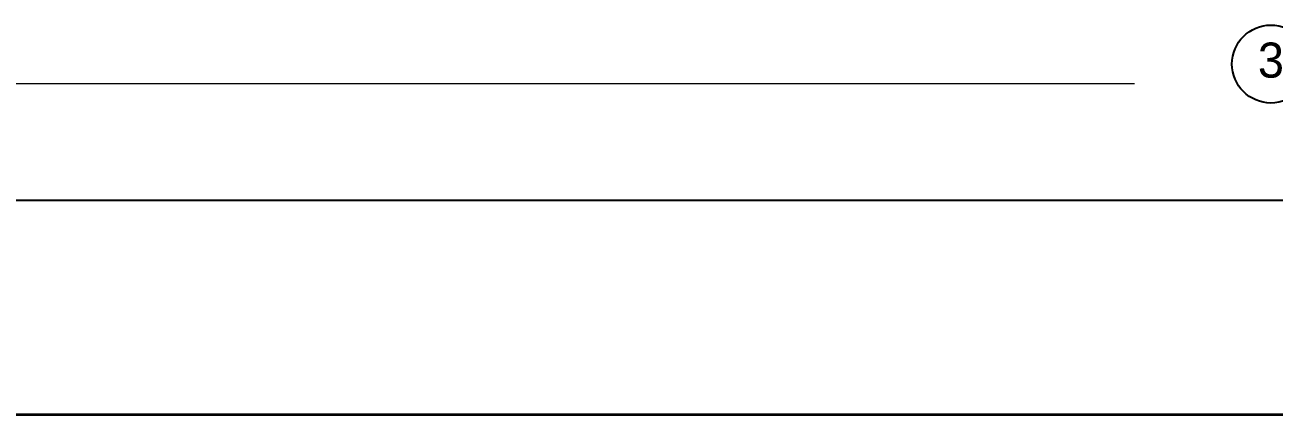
# Model space of a CAD drawing. Header units: millimetres. Extents: x 5 to 1315, y 5 to 292.
# Drawn here: x 1060 to 1124.2, y 5 to 25 of the extents above; entities that cross this region are included whole.
import ezdxf
from ezdxf.enums import TextEntityAlignment as Align

# ---------------------------------------------------------------- set-up
doc = ezdxf.new("R2010")
doc.units = ezdxf.units.MM
doc.layers.add('FRAME', color=7, linetype='Continuous')
doc.layers.add('TEXT', color=7, linetype='Continuous')

# ---------------------------------------------------------------- blocks, each defined once
blk = doc.blocks.new('SHEET_03')
at = {"layer": 'FRAME', "color": 7, "linetype": 'Continuous', "lineweight": 15}
blk.add_line((28, 22), (217, 22), dxfattribs=at)
at = {"layer": 'FRAME', "color": 7, "linetype": 'Continuous', "lineweight": 25}
blk.add_line((335, 16), (15, 16), dxfattribs=at)
at = {"layer": 'FRAME', "color": 7, "linetype": 'Continuous', "lineweight": 35}
blk.add_line((415, 5), (5, 5), dxfattribs=at)
at = {"layer": 'FRAME'}
blk.add_circle((224, 23), 2, dxfattribs=at)
at = {"layer": 'TEXT'}
blk.add_text('3', height=1.8, dxfattribs=at).set_placement((224, 22.3), align=Align.CENTER)

msp = doc.modelspace()

# ---------------------------------------------------------------- block references
msp.add_blockref('SHEET_03', (900, 0))

doc.saveas('drawing.dxf')
